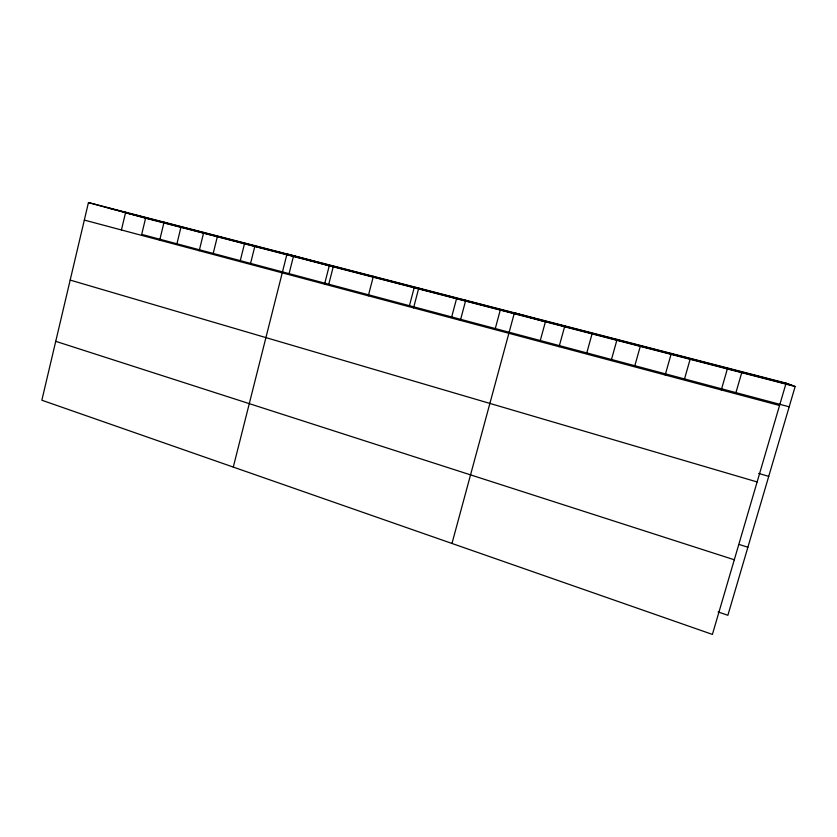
<?xml version="1.0" encoding="UTF-8"?>
<svg xmlns="http://www.w3.org/2000/svg" width="837" height="837" viewBox="0 0 837 837"><rect width="100%" height="100%" fill="white"/><g stroke="black" fill="none" stroke-linecap="round" stroke-linejoin="round"><path stroke-width="1.26" d="M88.45 202.585L41.85 400.222L712.402 634.415L786.1 383.147L88.45 202.585L145.596 218.175L795.15 386.506L727.876 615.279L718.094 611.941M121.417 229.976L125.655 212.211M145.596 218.175L141.694 234.402L789.176 406.803M159.7 240.188L164.062 222.15M176.931 243.787L180.928 227.329M199.216 250.723L203.705 232.414M213.205 253.444L217.317 236.766M240.041 261.604L244.666 243.012M250.577 263.393L254.793 246.476M233.293 467.077L286.997 253.967L333.231 266.804L328.774 284.214M289.079 273.647L293.41 256.478M324.557 284.151L329.464 264.963M368.311 295.817L373.365 276.325M409.45 305.693L414.158 287.771M413.562 307.88L418.762 288.074M451.687 316.941L456.531 298.757M460.381 320.372L465.749 300.232M495.284 328.554L500.264 310.088M451.98 543.454L514.41 312.829L545.41 321.785L540.283 340.533M559.095 346.696L564.818 325.875M586.779 352.911L592.062 333.869M611.177 360.58L617.089 339.403M634.833 365.706L640.274 346.372M665.195 374.986L671.316 353.434M684.52 378.941L690.127 359.293M721.285 389.948L727.615 368.008M735.943 392.637L741.728 372.653M108.255 207.984L789.281 384.319M127.663 213.289L792.346 385.459M84.328 220.079L779.55 405.485M758.709 473.449L768.722 476.358M70.172 280.081L757.119 481.945M739.228 544.5L747.88 547.231M55.734 341.329L734.3 559.775M786.1 383.147L795.15 386.506"/></g></svg>
